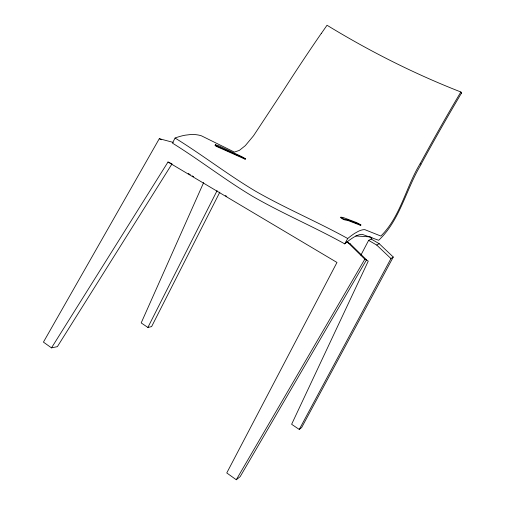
<?xml version="1.0" encoding="UTF-8"?>
<svg xmlns="http://www.w3.org/2000/svg" width="505" height="505" viewBox="0 0 505 505"><rect width="100%" height="100%" fill="white"/><g stroke="black" fill="none" stroke-linecap="round" stroke-linejoin="round"><path stroke-width="0.76" d="M203.654 182.557L141.185 322.922L147.889 327.442L151.614 326.609L219.845 192.127M147.889 327.442L217.087 190.656M420.217 163.576C405.932 186.856 400.68 216.449 380.858 236.056L364.881 229.68A150.894 26.393 -58 0 0 358.272 231.353L354.876 233.253A150.894 26.393 -58 0 0 348.993 237.483L347.73 238.518L344.732 243.877C314.59 227.105 282.724 213.666 252.822 196.451C225.173 179.963 199.784 160.06 172.432 143.104L175.077 138.042L176.813 137.404A140.762 55.733 -56 0 1 185.24 135.182L190.385 134.564A140.762 55.733 -56 0 1 201.489 135.845L234.37 152.1L239.345 150.402L245.297 145.655L253.542 135.75L283.45 90.376A356.871 60.594 -58.2 0 1 321.325 33.362M420.911 164.744C406.064 189.198 400.067 220.237 378.668 240.285L362.262 234.352A145.333 25.389 -58 0 0 344.732 243.877M360.879 255.177L368.618 240.374L371.156 239.048L371.914 237.697M365.551 259.507L368.265 261.104L291.625 424.288L299.263 429.439L390.946 258.566L393.262 257.032L379.186 243.675L370.986 238.947M393.262 257.032L301.681 427.501L299.263 429.439M173.259 142.423L159.302 138.686L43.43 342.112L51.497 347.869L57.381 346.651L172.028 163.86M51.497 347.869L168.001 162.017L336.974 262.455L226.758 472.951L236.277 479.75L364.825 259.191L348.305 242.968L346.948 242.173M346.815 241.882L350.211 243.864L366.523 259.873L240.159 476.651L236.277 479.75M321.325 33.444L327.025 25.25C369.609 51.245 414.359 73.837 460.85 91.979L455.535 100.981A377.166 61.787 -62.5 0 0 420.223 163.595M368.536 240.329L376.73 245.064L379.186 243.675M340.686 217.63L342.365 218.848A2.695 0.341 25.9 0 0 345.117 219.991L347.554 220.344L360.766 225.4L359.08 224.371M355.798 235.955L370.72 236.921M215.237 145.225L215.054 145.206A2.563 0.366 29 0 0 216.228 146.305L245.304 159.245L243.536 158.115M364.825 259.191L366.523 259.873M168.001 162.017L171.359 163.551M348.305 242.968L350.211 243.864M159.302 138.686L161.36 139.746M241.687 157.105L242.053 157.301M347.73 238.518C317.519 221.79 285.596 208.413 255.631 191.25C227.925 174.806 202.48 154.94 175.077 138.042M242.507 157.541L243.012 157.819M188.251 173.499L190.284 174.705M192.31 175.91L193.661 176.712M225.438 195.599L226.795 196.401M376.73 245.064L390.946 258.566M460.85 91.979L461.57 93.128M420.854 164.643A373.53 61.181 -62.5 0 1 461.576 92.926M340.888 217.182L342.624 218.381A2.695 0.341 25.9 0 0 345.376 219.523L347.812 219.877L360.999 224.977L356.77 222.648L343.192 217.51L340.888 217.182M215.357 144.758L215.288 144.758A2.563 0.366 29.1 0 0 216.468 145.85L245.518 158.841L241.649 156.575L219.037 145.926L215.357 144.758"/></g></svg>
